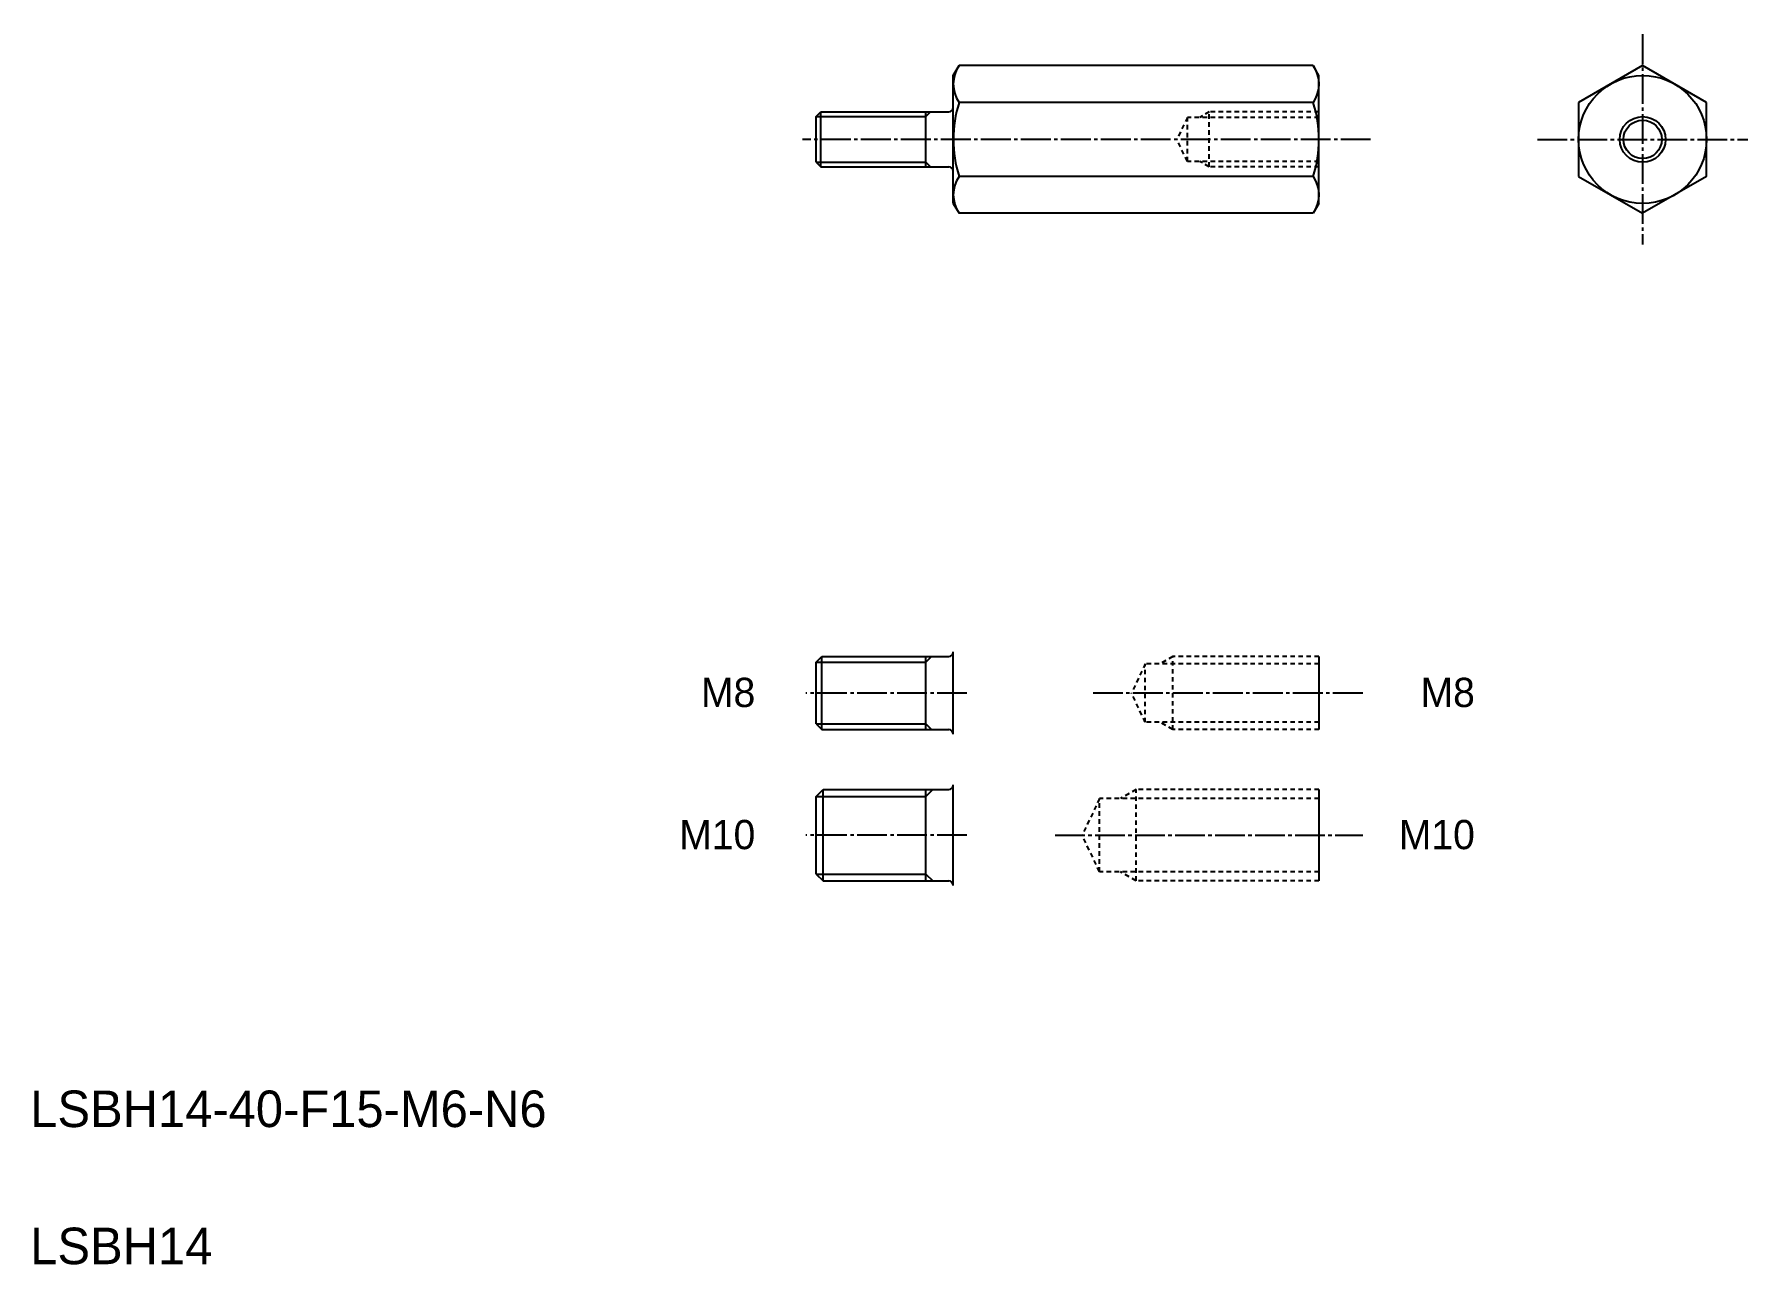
# Model space of a CAD drawing. Extents: x 10 to 198, y 10 to 145.
import ezdxf
from ezdxf.enums import TextEntityAlignment as Align

# ---------------------------------------------------------------- set-up
doc = ezdxf.new("R2010")
doc.units = 0
doc.header["$LTSCALE"] = 0.25
doc.linetypes.add('CENTER', pattern=[17.5, 13, -1.5, 1.5, -1.5])
doc.linetypes.add('DASHED', pattern=[3.5, 2, -1.5])
doc.layers.get('0').update_dxf_attribs({"linetype": 'CONTINUOUS'})
doc.layers.add('CENTER', color=1, linetype='CENTER')

msp = doc.modelspace()

# ---------------------------------------------------------------- linework, layer by layer
at = {"linetype": 'CONTINUOUS'}
for p, q in [((110.97, 140.04), (111.6, 141.13)), ((150.97, 140.04), (150.35, 141.13)), ((110.97, 126.04), (110.97, 140.04)), ((150.97, 126.04), (150.97, 140.04)), ((95.97, 135.54), (96.47, 136.04)), ((95.97, 130.54), (95.97, 135.54)), ((96.47, 136.04), (110.47, 136.04)), ((96.47, 130.04), (96.47, 136.04)), ((107.97, 130.04), (107.97, 136.04)), ((95.97, 130.54), (96.47, 130.04)), ((96.47, 130.04), (110.47, 130.04)), ((110.97, 126.04), (111.6, 124.96)), ((150.97, 126.04), (150.35, 124.96)), ((110.97, 67.98), (110.97, 76.98)), ((95.97, 75.86), (96.6, 76.48)), ((95.97, 69.11), (95.97, 75.86)), ((96.6, 76.48), (110.47, 76.48)), ((96.6, 68.48), (96.6, 76.48)), ((107.97, 68.48), (107.97, 76.48)), ((95.97, 69.11), (96.6, 68.48)), ((96.6, 68.48), (110.47, 68.48)), ((95.97, 61.18), (96.72, 61.93)), ((96.72, 61.93), (110.47, 61.93)), ((96.72, 51.93), (96.72, 61.93)), ((107.97, 51.93), (107.97, 61.93)), ((110.97, 51.43), (110.97, 62.43)), ((95.97, 52.68), (95.97, 61.18)), ((95.97, 52.68), (96.72, 51.93)), ((96.72, 51.93), (110.47, 51.93))]:
    msp.add_line(p, q, dxfattribs=at)
for p, q in [((150.35, 141.13), (111.6, 141.13)), ((186.37, 141.13), (179.37, 137.08)), ((193.37, 137.08), (186.37, 141.13)), ((150.35, 137.08), (111.6, 137.08)), ((179.37, 137.08), (179.37, 129)), ((193.37, 129), (193.37, 137.08)), ((99.97, 130.04), (99.97, 130.04)), ((103.47, 130.04), (103.47, 130.04)), ((150.35, 129), (111.6, 129)), ((179.37, 129), (186.37, 124.96)), ((193.37, 129), (186.37, 124.96)), ((150.35, 124.96), (111.6, 124.96)), ((150.97, 76.48), (150.97, 68.48)), ((150.97, 61.93), (150.97, 51.93))]:
    msp.add_line(p, q)
at = {"color": 3, "linetype": 'CONTINUOUS'}
for p, q in [((95.97, 135.54), (107.97, 135.54)), ((107.97, 135.54), (108.47, 136.04)), ((95.97, 130.54), (107.97, 130.54)), ((107.97, 130.54), (108.47, 130.04)), ((95.97, 75.86), (107.97, 75.86)), ((107.97, 75.86), (108.6, 76.48)), ((95.97, 69.11), (107.97, 69.11)), ((107.97, 69.11), (108.6, 68.48)), ((107.97, 61.18), (108.72, 61.93)), ((95.97, 61.18), (107.97, 61.18)), ((95.97, 52.68), (107.97, 52.68)), ((107.97, 52.68), (108.72, 51.93))]:
    msp.add_line(p, q, dxfattribs=at)
at = {"color": 3, "linetype": 'DASHED'}
for p, q in [((136.57, 135.44), (135.43, 133.04)), ((150.97, 135.44), (136.57, 135.44)), ((136.57, 130.64), (136.57, 135.44)), ((138.97, 136.04), (137.93, 135.44)), ((150.97, 136.04), (138.97, 136.04)), ((138.97, 130.04), (138.97, 136.04)), ((136.57, 130.64), (135.43, 133.04)), ((150.97, 130.64), (136.57, 130.64)), ((138.97, 130.04), (137.93, 130.64)), ((150.97, 130.04), (138.97, 130.04)), ((131.97, 75.68), (130.45, 72.48)), ((150.97, 75.68), (131.97, 75.68)), ((131.97, 69.28), (131.97, 75.68)), ((134.97, 76.48), (133.59, 75.68)), ((150.97, 76.48), (134.97, 76.48)), ((134.97, 68.48), (134.97, 76.48)), ((131.97, 69.28), (130.45, 72.48)), ((150.97, 69.28), (131.97, 69.28)), ((134.97, 68.48), (133.59, 69.28)), ((150.97, 68.48), (134.97, 68.48)), ((130.97, 61.93), (129.24, 60.93)), ((150.97, 61.93), (130.97, 61.93)), ((130.97, 51.93), (130.97, 61.93)), ((126.97, 60.93), (125.07, 56.93)), ((150.97, 60.93), (126.97, 60.93)), ((126.97, 52.93), (126.97, 60.93)), ((126.97, 52.93), (125.07, 56.93)), ((150.97, 52.93), (126.97, 52.93)), ((130.97, 51.93), (129.24, 52.93)), ((150.97, 51.93), (130.97, 51.93))]:
    msp.add_line(p, q, dxfattribs=at)
msp.add_circle((186.37, 133.04), 7)
at = {"color": 3, "linetype": 'CONTINUOUS'}
msp.add_circle((186.37, 133.04), 2.5, dxfattribs=at)
at = {"linetype": 'CONTINUOUS'}
msp.add_circle((186.37, 133.04), 2.1, dxfattribs=at)
for centre, radius, start, end in [((114.55, 139.11), 3.58, 145.6158, 214.3842), ((147.4, 139.11), 3.58, 325.6158, 34.3842), ((124.35, 133.04), 13.37, 162.412, 197.588), ((137.6, 133.04), 13.37, 342.412, 17.588), ((110.47, 136.54), 0.5, 270, 0), ((110.47, 129.54), 0.5, 0, 90), ((114.55, 126.98), 3.58, 145.6158, 214.3842), ((147.4, 126.98), 3.58, 325.6158, 34.3842), ((110.47, 76.98), 0.5, 270, 0), ((110.47, 67.98), 0.5, 0, 90), ((110.47, 62.43), 0.5, 270, 0), ((110.47, 51.43), 0.5, 0, 90)]:
    msp.add_arc(centre, radius, start, end)
at = {"layer": 'CENTER', "color": 1, "linetype": 'CENTER'}
for p, q in [((186.37, 144.54), (186.37, 121.54)), ((156.62, 133.04), (94.48, 133.04)), ((174.87, 133.04), (197.87, 133.04)), ((112.46, 72.48), (94.85, 72.48)), ((155.75, 72.48), (126.19, 72.48)), ((112.46, 56.93), (94.85, 56.93)), ((122.11, 56.93), (155.75, 56.93))]:
    msp.add_line(p, q, dxfattribs=at)

# ---------------------------------------------------------------- texts
for s, p in [('M8', (89.31, 72.55)), ('M8', (168.02, 72.55)), ('M10', (89.31, 57)), ('M10', (168.02, 57))]:
    msp.add_text(s, height=3.2).set_placement(p, align=Align.MIDDLE_RIGHT)
for s, p in [('LSBH14-40-F15-M6-N6', (10, 25)), ('LSBH14', (10, 10))]:
    msp.add_text(s, height=4).set_placement(p)

doc.saveas('drawing.dxf')
